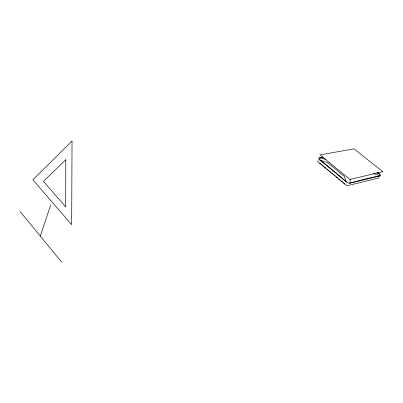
<?xml version="1.0" encoding="UTF-8"?>
<svg xmlns="http://www.w3.org/2000/svg" width="403" height="403" viewBox="0 0 403 403"><rect width="100%" height="100%" fill="white"/><g stroke="black" fill="none" stroke-linecap="round" stroke-linejoin="round"><path stroke-width="0.6" d="M350.343 179.123L349.789 183.189A2.665 1.108 28.7 0 1 346.424 181.97A311.746 201.555 66.3 0 0 319.493 159.709A2.589 1.058 27.5 0 1 319.186 157.941A580.466 164.827 -40.2 0 1 323.307 156.979M40.29 236.108L50.723 204.87M322.843 157.266L319.186 157.941L325.569 159.23M373.425 173.502L379.999 175.884A2.524 0.982 29.2 0 0 379.445 174.106A294.447 199.339 65.3 0 0 377.576 172.464M376.755 172.65L379.445 174.106L377.48 172.539M319.76 163.069L321.211 164.273M322.183 165.079L323.634 166.283M324.606 167.084L326.057 168.293M327.024 169.094L328.48 170.303M329.447 171.104L330.903 172.313M331.87 173.114L332.843 173.92M333.81 174.721L335.261 175.925M336.233 176.731L337.684 177.935M338.656 178.741L340.107 179.945M341.079 180.751L342.53 181.954M343.497 182.761L344.953 183.964M20.15 211.59L61.518 261.945M318.184 160.772A2.191 0.902 27.5 0 0 318.441 162.283L345.195 184.478A2.257 0.947 28.8 0 0 348.046 185.511L378.226 178.106A2.136 0.836 29.3 0 0 378.397 177.249M65.81 159.709L65.674 206.789L43.418 181.355L65.81 159.709M72.041 141.055L71.669 224.642L32.865 179.768L72.041 141.055M379.999 175.884L349.789 183.189A599.009 150.037 -41.2 0 1 379.999 175.884M382.85 171.693L349.915 179.426L320.063 154.903L353.96 148.848L382.85 171.693M327.946 162.872L319.493 159.709L346.424 181.97L344.253 176.292L327.946 162.872"/></g></svg>
